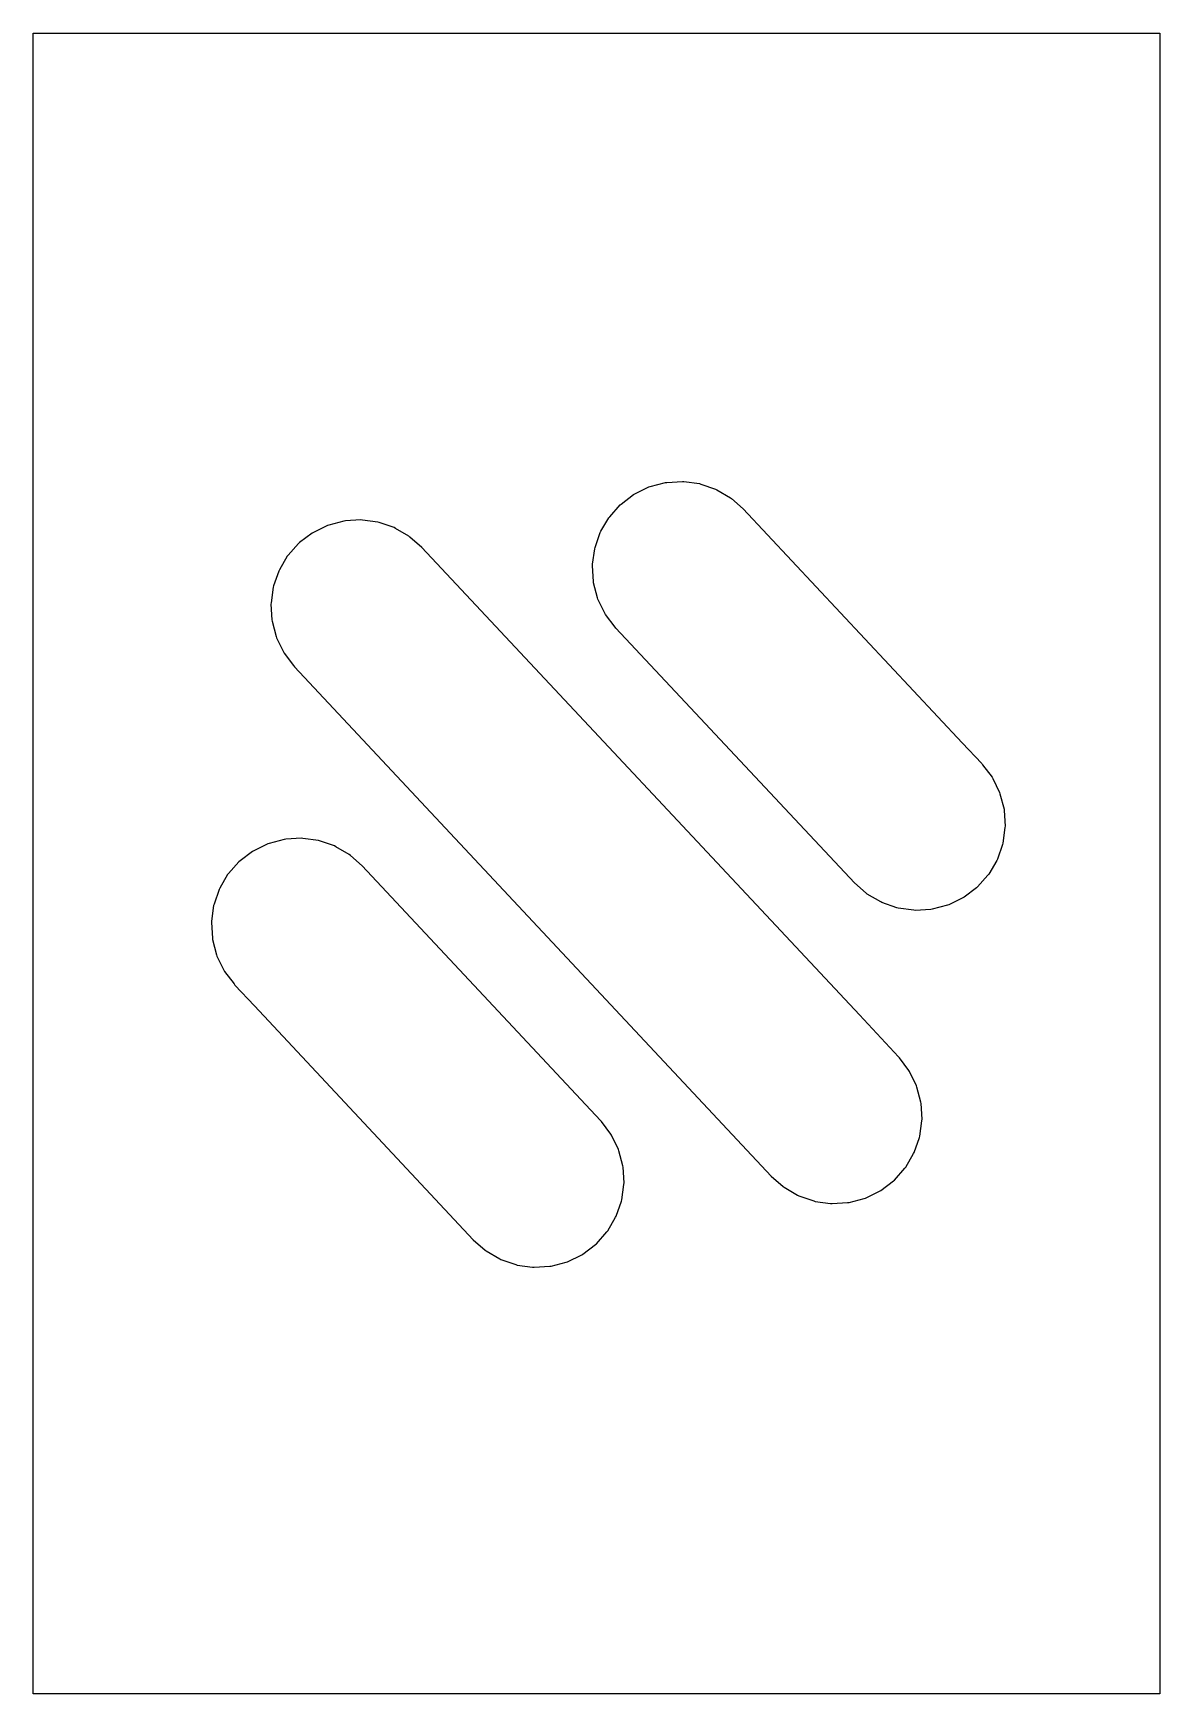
# Model space of a CAD drawing. Header units: metres. Extents: x -18.5 to 13.8, y -1.1 to 46.5.
import ezdxf

# ---------------------------------------------------------------- set-up
doc = ezdxf.new("R2010")
doc.units = ezdxf.units.M

msp = doc.modelspace()

# ---------------------------------------------------------------- linework, layer by layer
for p, q in [((-18.55, 45.17), (-18.55, 46.5)), ((-18.55, 46.5), (-17.654, 46.5)), ((-17.654, 46.5), (-15.648, 46.5)), ((-17.654, 46.5), (-17.654, 46.5)), ((-15.648, 46.5), (-15.358, 46.5)), ((-15.358, 46.5), (-15.344, 46.5)), ((-15.344, 46.5), (-15.326, 46.5)), ((-15.326, 46.5), (-15.304, 46.5)), ((-15.304, 46.5), (-15.281, 46.5)), ((-15.281, 46.5), (-15.258, 46.5)), ((-15.258, 46.5), (-15.237, 46.5)), ((-15.237, 46.5), (-15.222, 46.5)), ((-15.222, 46.5), (-15.212, 46.5)), ((-15.212, 46.5), (12.547, 46.5)), ((12.547, 46.5), (12.598, 46.5)), ((12.598, 46.5), (13.5, 46.5)), ((13.5, 46.5), (13.506, 46.5)), ((13.506, 46.5), (13.518, 46.5)), ((13.518, 46.5), (13.535, 46.5)), ((13.535, 46.5), (13.556, 46.5)), ((13.556, 46.5), (13.578, 46.5)), ((13.578, 46.5), (13.599, 46.5)), ((13.599, 46.5), (13.618, 46.5)), ((13.618, 46.5), (13.633, 46.5)), ((13.633, 46.5), (13.643, 46.5)), ((13.643, 46.5), (13.75, 46.5)), ((13.75, 46.5), (13.75, 46.214)), ((13.75, 46.214), (13.75, 46.034)), ((13.75, 46.034), (13.75, 43.56)), ((-18.55, 45.1), (-18.55, 45.17)), ((-18.55, 44.955), (-18.55, 45.1)), ((-18.55, 44.739), (-18.55, 44.955)), ((-18.55, 44.461), (-18.55, 44.739)), ((-18.55, 43.36), (-18.55, 44.461)), ((-18.55, 43.138), (-18.55, 43.36)), ((13.75, 43.56), (13.75, -0.627)), ((-18.55, 42.864), (-18.55, 43.138)), ((-18.55, 42.342), (-18.55, 42.864)), ((-18.55, 42.06), (-18.55, 42.342)), ((-18.55, 41.76), (-18.55, 42.06)), ((-18.55, 41.467), (-18.55, 41.76)), ((-18.55, 41.205), (-18.55, 41.467)), ((-18.55, 40.338), (-18.55, 41.205)), ((-18.55, 32.956), (-18.55, 40.338)), ((-1.3, 33.296), (-0.897, 33.494)), ((-0.897, 33.494), (-0.858, 33.505)), ((-0.858, 33.505), (-0.424, 33.621)), ((-0.424, 33.621), (-0.383, 33.624)), ((-0.383, 33.624), (0.065, 33.653)), ((0.065, 33.653), (0.105, 33.648)), ((0.105, 33.648), (0.551, 33.589)), ((0.551, 33.589), (0.589, 33.576)), ((0.589, 33.576), (1.015, 33.431)), ((1.015, 33.431), (1.05, 33.411)), ((1.05, 33.411), (1.44, 33.186)), ((-18.55, 31.37), (-18.55, 32.956)), ((-2.022, 32.641), (-1.725, 32.98)), ((-1.725, 32.98), (-1.694, 33.004)), ((-1.694, 33.004), (-1.337, 33.278)), ((-1.337, 33.278), (-1.3, 33.296)), ((-1.3, 33.296), (-1.3, 33.296)), ((1.44, 33.186), (1.47, 33.16)), ((1.47, 33.16), (1.808, 32.863)), ((1.808, 32.863), (8.081, 26.163)), ((-10.115, 32.39), (-10.518, 32.191)), ((-10.076, 32.4), (-10.115, 32.39)), ((-9.641, 32.517), (-10.076, 32.4)), ((-9.601, 32.519), (-9.641, 32.517)), ((-9.152, 32.549), (-9.601, 32.519)), ((-9.112, 32.543), (-9.152, 32.549)), ((-8.666, 32.485), (-9.112, 32.543)), ((-8.628, 32.472), (-8.666, 32.485)), ((-8.202, 32.327), (-8.628, 32.472)), ((-2.274, 32.222), (-2.049, 32.611)), ((-2.049, 32.611), (-2.022, 32.641)), ((-10.911, 31.899), (-10.943, 31.875)), ((-10.554, 32.173), (-10.911, 31.899)), ((-10.518, 32.191), (-10.554, 32.173)), ((-8.167, 32.307), (-8.202, 32.327)), ((-7.778, 32.082), (-8.167, 32.307)), ((-7.748, 32.055), (-7.778, 32.082)), ((-7.409, 31.759), (-7.748, 32.055)), ((-2.438, 31.761), (-2.294, 32.187)), ((-2.294, 32.187), (-2.274, 32.222)), ((-11.266, 31.507), (-11.491, 31.117)), ((-11.24, 31.537), (-11.266, 31.507)), ((-10.943, 31.875), (-11.24, 31.537)), ((5.136, 18.358), (-7.409, 31.759)), ((-2.51, 31.277), (-2.451, 31.723)), ((-2.451, 31.723), (-2.438, 31.761)), ((-18.55, 26.865), (-18.55, 31.37)), ((-11.511, 31.082), (-11.656, 30.656)), ((-11.491, 31.117), (-11.511, 31.082)), ((-2.515, 31.237), (-2.51, 31.277)), ((-2.486, 30.788), (-2.515, 31.237)), ((-11.669, 30.618), (-11.728, 30.172)), ((-11.656, 30.656), (-11.669, 30.618)), ((-2.484, 30.748), (-2.486, 30.788)), ((-2.367, 30.313), (-2.484, 30.748)), ((-11.728, 30.172), (-11.733, 30.132)), ((-11.733, 30.132), (-11.704, 29.683)), ((-2.357, 30.274), (-2.367, 30.313)), ((-2.158, 29.871), (-2.357, 30.274)), ((-11.704, 29.683), (-11.701, 29.643)), ((-11.701, 29.643), (-11.585, 29.209)), ((-2.14, 29.835), (-2.158, 29.871)), ((-1.866, 29.478), (-2.14, 29.835)), ((-11.585, 29.209), (-11.574, 29.17)), ((-11.574, 29.17), (-11.376, 28.766)), ((-1.842, 29.446), (-1.866, 29.478)), ((-1.28, 28.846), (-1.842, 29.446)), ((-11.376, 28.766), (-11.358, 28.73)), ((-11.358, 28.73), (-11.084, 28.373)), ((4.993, 22.146), (-1.28, 28.846)), ((-11.084, 28.373), (-11.059, 28.341)), ((-11.059, 28.341), (-9.936, 27.142)), ((-9.936, 27.142), (2.609, 13.741)), ((-18.55, 16.279), (-18.55, 26.865)), ((8.081, 26.163), (8.643, 25.563)), ((8.643, 25.563), (8.667, 25.531)), ((8.667, 25.531), (8.941, 25.174)), ((8.941, 25.174), (8.959, 25.138)), ((8.959, 25.138), (9.158, 24.735)), ((9.158, 24.735), (9.168, 24.696)), ((9.168, 24.696), (9.284, 24.261)), ((9.284, 24.261), (9.287, 24.221)), ((9.287, 24.221), (9.316, 23.772)), ((-11.35, 23.392), (-11.784, 23.275)), ((-11.31, 23.394), (-11.35, 23.392)), ((-10.861, 23.424), (-11.31, 23.394)), ((-10.821, 23.418), (-10.861, 23.424)), ((-10.375, 23.36), (-10.821, 23.418)), ((-10.337, 23.347), (-10.375, 23.36)), ((-9.911, 23.202), (-10.337, 23.347)), ((9.311, 23.732), (9.252, 23.286)), ((9.316, 23.772), (9.311, 23.732)), ((-12.263, 23.048), (-12.62, 22.775)), ((-12.227, 23.066), (-12.263, 23.048)), ((-11.823, 23.265), (-12.227, 23.066)), ((-11.784, 23.275), (-11.823, 23.265)), ((-9.876, 23.182), (-9.911, 23.202)), ((-9.487, 22.957), (-9.876, 23.182)), ((-9.456, 22.93), (-9.487, 22.957)), ((-9.118, 22.634), (-9.456, 22.93)), ((9.239, 23.248), (9.095, 22.822)), ((9.252, 23.286), (9.239, 23.248)), ((-12.975, 22.382), (-13.2, 21.992)), ((-12.948, 22.412), (-12.975, 22.382)), ((-12.652, 22.75), (-12.948, 22.412)), ((-12.62, 22.775), (-12.652, 22.75)), ((-2.845, 15.933), (-9.118, 22.634)), ((8.849, 22.398), (8.823, 22.368)), ((9.074, 22.787), (8.849, 22.398)), ((9.095, 22.822), (9.074, 22.787)), ((-13.22, 21.957), (-13.365, 21.531)), ((-13.2, 21.992), (-13.22, 21.957)), ((5.331, 21.849), (4.993, 22.146)), ((8.494, 22.005), (8.137, 21.731)), ((8.526, 22.03), (8.494, 22.005)), ((8.823, 22.368), (8.526, 22.03)), ((-13.378, 21.493), (-13.436, 21.047)), ((-13.365, 21.531), (-13.378, 21.493)), ((5.361, 21.823), (5.331, 21.849)), ((5.751, 21.598), (5.361, 21.823)), ((5.785, 21.578), (5.751, 21.598)), ((6.211, 21.433), (5.785, 21.578)), ((6.249, 21.42), (6.211, 21.433)), ((7.659, 21.504), (7.224, 21.388)), ((7.698, 21.515), (7.659, 21.504)), ((8.101, 21.713), (7.698, 21.515)), ((8.137, 21.731), (8.101, 21.713)), ((-13.436, 21.047), (-13.442, 21.007)), ((-13.442, 21.007), (-13.412, 20.558)), ((6.695, 21.361), (6.249, 21.42)), ((6.735, 21.356), (6.695, 21.361)), ((7.184, 21.385), (6.735, 21.356)), ((7.224, 21.388), (7.184, 21.385)), ((-13.412, 20.558), (-13.41, 20.518)), ((-13.41, 20.518), (-13.293, 20.084)), ((-13.293, 20.084), (-13.283, 20.045)), ((-13.283, 20.045), (-13.084, 19.641)), ((-13.084, 19.641), (-13.066, 19.605)), ((-13.066, 19.605), (-12.793, 19.248)), ((-12.793, 19.248), (-12.768, 19.216)), ((-12.768, 19.216), (-12.207, 18.617)), ((-12.207, 18.617), (-5.934, 11.916)), ((6.259, 17.159), (5.136, 18.358)), ((6.284, 17.127), (6.259, 17.159)), ((6.558, 16.77), (6.284, 17.127)), ((6.576, 16.734), (6.558, 16.77)), ((6.774, 16.33), (6.576, 16.734)), ((-18.55, 11.014), (-18.55, 16.279)), ((6.785, 16.291), (6.774, 16.33)), ((6.901, 15.857), (6.785, 16.291)), ((-2.284, 15.334), (-2.845, 15.933)), ((6.904, 15.817), (6.901, 15.857)), ((6.933, 15.368), (6.904, 15.817)), ((-2.259, 15.302), (-2.284, 15.334)), ((-1.985, 14.945), (-2.259, 15.302)), ((6.869, 14.882), (6.928, 15.328)), ((6.928, 15.328), (6.933, 15.368)), ((-1.968, 14.909), (-1.985, 14.945)), ((-1.769, 14.505), (-1.968, 14.909)), ((6.711, 14.418), (6.856, 14.844)), ((6.856, 14.844), (6.869, 14.882)), ((-1.758, 14.466), (-1.769, 14.505)), ((-1.642, 14.032), (-1.758, 14.466)), ((6.466, 13.993), (6.691, 14.383)), ((6.691, 14.383), (6.711, 14.418)), ((-1.639, 13.992), (-1.642, 14.032)), ((-1.61, 13.543), (-1.639, 13.992)), ((6.143, 13.625), (6.44, 13.963)), ((6.44, 13.963), (6.466, 13.993)), ((-1.674, 13.057), (-1.615, 13.503)), ((-1.615, 13.503), (-1.61, 13.543)), ((2.609, 13.741), (2.948, 13.445)), ((2.948, 13.445), (2.978, 13.418)), ((2.978, 13.418), (3.367, 13.193)), ((5.754, 13.327), (6.111, 13.601)), ((6.111, 13.601), (6.143, 13.625)), ((-1.832, 12.593), (-1.687, 13.019)), ((-1.687, 13.019), (-1.674, 13.057)), ((3.367, 13.193), (3.402, 13.173)), ((3.402, 13.173), (3.828, 13.028)), ((3.402, 13.173), (3.402, 13.173)), ((3.828, 13.028), (3.866, 13.015)), ((3.866, 13.015), (4.312, 12.957)), ((4.312, 12.957), (4.352, 12.951)), ((4.352, 12.951), (4.801, 12.981)), ((4.801, 12.981), (4.841, 12.983)), ((4.841, 12.983), (5.276, 13.1)), ((5.276, 13.1), (5.315, 13.11)), ((5.315, 13.11), (5.718, 13.309)), ((5.718, 13.309), (5.754, 13.327)), ((-2.077, 12.168), (-1.852, 12.558)), ((-1.852, 12.558), (-1.832, 12.593)), ((-5.934, 11.916), (-5.595, 11.62)), ((-2.4, 11.8), (-2.103, 12.138)), ((-2.103, 12.138), (-2.077, 12.168)), ((-5.595, 11.62), (-5.565, 11.593)), ((-5.565, 11.593), (-5.176, 11.368)), ((-3.228, 11.285), (-2.825, 11.484)), ((-2.825, 11.484), (-2.789, 11.502)), ((-2.789, 11.502), (-2.432, 11.776)), ((-2.432, 11.776), (-2.4, 11.8)), ((-2.432, 11.776), (-2.432, 11.776)), ((-18.55, 5.871), (-18.55, 11.014)), ((-5.176, 11.368), (-5.141, 11.348)), ((-5.141, 11.348), (-4.715, 11.203)), ((-4.715, 11.203), (-4.677, 11.19)), ((-4.677, 11.19), (-4.231, 11.132)), ((-4.231, 11.132), (-4.191, 11.126)), ((-4.191, 11.126), (-3.742, 11.156)), ((-3.742, 11.156), (-3.702, 11.158)), ((-3.702, 11.158), (-3.267, 11.275)), ((-3.267, 11.275), (-3.228, 11.285)), ((-18.55, 3.65), (-18.55, 5.871)), ((-18.55, 3.385), (-18.55, 3.65)), ((-18.55, 2.87), (-18.55, 3.385)), ((-18.55, 2.614), (-18.55, 2.87)), ((-18.55, 2.413), (-18.55, 2.614)), ((-18.55, 1.287), (-18.55, 2.413)), ((-18.55, 1.028), (-18.55, 1.287)), ((-18.55, 0.836), (-18.55, 1.028)), ((-18.55, 0.717), (-18.55, 0.836)), ((-18.55, -0.397), (-18.55, 0.717)), ((-18.55, -0.467), (-18.55, -0.397)), ((-18.55, -0.489), (-18.55, -0.467)), ((-18.55, -1.1), (-18.55, -0.489)), ((13.75, -0.627), (13.75, -0.808)), ((13.75, -0.808), (13.75, -1.1)), ((-15.648, -1.1), (-18.55, -1.1)), ((-15.358, -1.1), (-15.648, -1.1)), ((-15.344, -1.1), (-15.358, -1.1)), ((-15.326, -1.1), (-15.344, -1.1)), ((-15.304, -1.1), (-15.326, -1.1)), ((-15.281, -1.1), (-15.304, -1.1)), ((-15.258, -1.1), (-15.281, -1.1)), ((-15.237, -1.1), (-15.258, -1.1)), ((-15.222, -1.1), (-15.237, -1.1)), ((-15.212, -1.1), (-15.222, -1.1)), ((12.547, -1.1), (-15.212, -1.1)), ((12.598, -1.1), (12.547, -1.1)), ((13.5, -1.1), (12.598, -1.1)), ((13.506, -1.1), (13.5, -1.1)), ((13.518, -1.1), (13.506, -1.1)), ((13.535, -1.1), (13.518, -1.1)), ((13.556, -1.1), (13.535, -1.1)), ((13.578, -1.1), (13.556, -1.1)), ((13.599, -1.1), (13.578, -1.1)), ((13.618, -1.1), (13.599, -1.1)), ((13.633, -1.1), (13.618, -1.1)), ((13.643, -1.1), (13.633, -1.1)), ((13.75, -1.1), (13.643, -1.1))]:
    msp.add_line(p, q)

doc.saveas('drawing.dxf')
